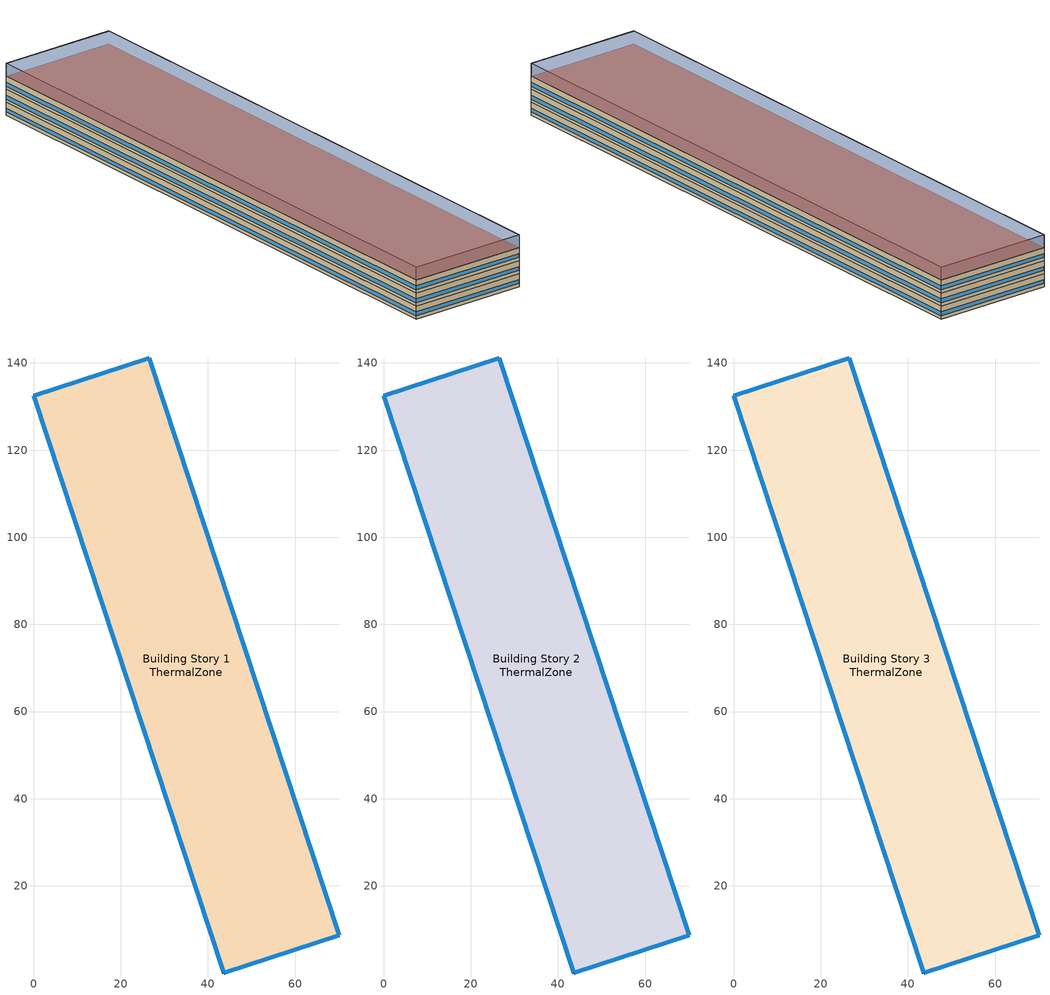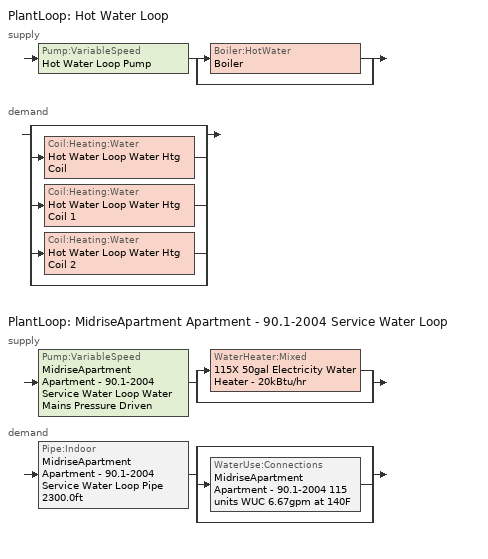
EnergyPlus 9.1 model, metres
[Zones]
Building Story 1 ThermalZone
 floor ground (Typical Insulated Carpeted 6in Slab Floor): 70.19,8.68 43.7,0 0,132.47 26.49,141.15 z0
 wall outside (Typical Insulated Steel Framed Exterior Wall R-15.63): 43.7,0 70.19,8.68 26.49,141.15 0,132.47 43.7,0 z0:3
 window (U 0.57 SHGC 0.49 Dbl Blue 6mm/6mm Air): 43.73,0.01 70.17,8.67 / 0.01,132.45 43.69,0.02 / 26.47,141.14 0.02,132.48 / 70.18,8.7 26.5,141.12 z0.76:1.66
 ceiling adiabatic (Typical Interior Ceiling): 26.49,141.15 0,132.47 43.7,0 70.19,8.68 z3
Building Story 2 ThermalZone
 floor adiabatic (Typical Insulated Carpeted 6in Slab Floor): 70.19,8.68 43.7,0 0,132.47 26.49,141.15 z3
 wall outside (Typical Insulated Steel Framed Exterior Wall R-15.63): 26.49,141.15 0,132.47 43.7,0 70.19,8.68 26.49,141.15 z3:6
 window (U 0.57 SHGC 0.49 Dbl Blue 6mm/6mm Air): 26.47,141.14 0.02,132.48 / 70.18,8.7 26.5,141.12 / 43.73,0.01 70.17,8.67 / 0.01,132.45 43.69,0.02 z3.76:4.66
 ceiling adiabatic (Typical Interior Ceiling): 26.49,141.15 0,132.47 43.7,0 70.19,8.68 z6
Building Story 3 ThermalZone
 floor adiabatic (Typical Insulated Carpeted 6in Slab Floor): 70.19,8.68 43.7,0 0,132.47 26.49,141.15 z6
 wall outside (Typical Insulated Steel Framed Exterior Wall R-15.63): 43.7,0 70.19,8.68 26.49,141.15 0,132.47 43.7,0 z6:9
 window (U 0.57 SHGC 0.49 Dbl Blue 6mm/6mm Air): 43.73,0.01 70.17,8.67 / 0.01,132.45 43.69,0.02 / 26.47,141.14 0.02,132.48 / 70.18,8.7 26.5,141.12 z6.76:7.66
 roof outside (Typical IEAD Roof R-15.87): 26.49,141.15 0,132.47 43.7,0 70.19,8.68 z9
shading: 43.7,0 70.19,8.68 / 70.19,8.68 26.49,141.15 / 26.49,141.15 0,132.47 / 0,132.47 43.7,0 z0:12; 26.49,141.15 0,132.47 / 70.19,8.68 26.49,141.15 / 43.7,0 70.19,8.68 / 0,132.47 43.7,0 / 43.7,0 70.19,8.68 / 70.19,8.68 26.49,141.15 / 26.49,141.15 0,132.47 / 0,132.47 43.7,0 z0:9; 43.7,0 70.19,8.68 / 0,132.47 43.7,0 / 26.49,141.15 0,132.47 / 70.19,8.68 26.49,141.15 / 70.19,8.68 26.49,141.15 / 26.49,141.15 0,132.47 / 0,132.47 43.7,0 / 43.7,0 70.19,8.68 z0:3; 70.19,8.68 43.7,0 0,132.47 26.49,141.15 z0; 26.49,141.15 0,132.47 43.7,0 70.19,8.68 z12; 26.49,141.15 0,132.47 43.7,0 70.19,8.68 z9; 70.19,8.68 43.7,0 0,132.47 26.49,141.15 z0; 70.19,8.68 43.7,0 0,132.47 26.49,141.15 z0; 26.49,141.15 0,132.47 43.7,0 70.19,8.68 z3; 70.19,8.68 43.7,0 0,132.47 26.49,141.15 z0; 26.49,141.15 0,132.47 43.7,0 70.19,8.68 z3; 70.19,8.68 43.7,0 0,132.47 26.49,141.15 z0; 26.49,141.15 0,132.47 43.7,0 70.19,8.68 z9
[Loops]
PlantLoop 'Hot Water Loop'
 supply: Pump:VariableSpeed 'Hot Water Loop Pump' > split
  | Boiler:HotWater 'Boiler'
  | bypass
 demand: split
  | bypass
  | Coil:Heating:Water 'Hot Water Loop Water Htg Coil'
  | Coil:Heating:Water 'Hot Water Loop Water Htg Coil 1'
  | Coil:Heating:Water 'Hot Water Loop Water Htg Coil 2'
  | bypass
PlantLoop 'MidriseApartment Apartment - 90.1-2004 Service Water Loop'
 supply: Pump:VariableSpeed 'MidriseApartment Apartment - 90.1-2004 Service Water Loop Water Mains Pressure Driven' > split
  | WaterHeater:Mixed '115X 50gal Electricity Water Heater - 20kBtu/hr'
  | bypass
 demand: Pipe:Indoor 'MidriseApartment Apartment - 90.1-2004 Service Water Loop Pipe 2300.0ft' > split
  | bypass
  | WaterUse:Connections 'MidriseApartment Apartment - 90.1-2004 115 units WUC 6.67gpm at 140F'
  | bypass
[Building]
Residential 1: Terrain=City
[Site:Location]
Buffalo Niagara Intl Ap_NY_USA: Latitude {deg}=42.8133; Longitude {deg}=-78.8502; Time Zone {hr}=-5; Elevation {m}=215
[Site:GroundTemperature:BuildingSurface]
19.46, 19.4, 19.64, 19.93, 20.21, 22.56, 23.07, 23.15, 23.1, 20.68, 20.13, 19.69
[Site:WaterMainsTemperature]
Calculation Method=Correlation; Annual Average Outdoor Air Temperature {C}=8.96667; Maximum Difference In Monthly Average Outdoor Air Temperatures {deltaC}=26.2
[SizingPeriod:DesignDay] Day of Month=21; Dry-Bulb Temperature Range Modifier Type=DefaultMultipliers; Humidity Condition Type=Wetbulb; Barometric Pressure {Pa}=98769; Rain Indicator=No; Snow Indicator=No; Daylight Saving Time Indicator=No
Name | Month | Day Type | Maximum Dry-Bulb Temperature {C} | Daily Dry-Bulb Temperature Range {deltaC} | Wetbulb or DewPoint at Maximum Dry-Bulb {C} | Wind Speed {m/s} | Wind Direction {deg} | Solar Model Indicator | ASHRAE Clear Sky Optical Depth for Beam Irradiance (taub) | ASHRAE Clear Sky Optical Depth for Diffuse Irradiance (taud) | Sky Clearness
Buffalo Niagara Intl Ap Ann Clg .4% Condns DB=>MWB | 7 | SummerDesignDay | 30.3 | 9.3 | 21.8 | 5.7 | 240 | ASHRAETau | 0.462 | 2.001
Buffalo Niagara Intl Ap Ann Clg .4% Condns WB=>MDB | 7 | SummerDesignDay | 27.8 | 9.3 | 23.8 | 5.7 | 240 | ASHRAETau | 0.462 | 2.001
Buffalo Niagara Intl Ap Ann Htg 99.6% Condns DB | 1 | WinterDesignDay | -16.3 | 0 | -16.3 | 5.1 | 270 | ASHRAEClearSky |  |  | 0
[Material] Thermal Absorptance=0.9
Name | Roughness | Thickness {m} | Conductivity {W/m-K} | Density {kg/m3} | Specific Heat {J/kg-K} | Solar Absorptance | Visible Absorptance
100mm Normalweight concrete floor | MediumRough | 0.1016 | 2.31045 | 2322 | 832.557 | 0 | 0
25mm Stucco | Smooth | 0.0254 | 0.72 | 1856 | 840 | 0.7 | 0.7
5/8 in. Gypsum Board | MediumSmooth | 0.0159 | 0.16 | 800 | 1090 | 0.7 | 0.7
6 in. Normalweight Concrete Floor | MediumRough | 0.1524 | 2.31 | 2322 | 832 | 0.7 | 0.7
Copper pipe 0.75in type L | Smooth | 0.001143 | 386 | 8906.27 | 385.1856 | 0.7 | 0.7
Metal Roof Surface | Smooth | 0.0008 | 45.28 | 7824 | 500 | 0.7 | 0.7
Roof Membrane | VeryRough | 0.0095 | 0.16 | 1121.29 | 1460 | 0.7 | 0.7
[Material:NoMass] Roughness=Smooth; Thermal Absorptance=0.9; Solar Absorptance=0.7
Name | Thermal Resistance {m2-K/W} | Visible Absorptance
CP02 CARPET PAD; Typical Carpet Pad | 0.21648 | 0.8
Typical Insulation R-13.45 | 2.368 | 0.7
Typical Insulation R-14.76 | 2.59864 | 0.7
[WindowMaterial:Gas]
AIR 6MM: Gas Type=Air; Thickness {m}=0.0063
[WindowMaterial:Glazing] Optical Data Type=SpectralAverage; Thickness {m}=0.006; Infrared Transmittance at Normal Incidence=0; Front Side Infrared Hemispherical Emissivity=0.84; Back Side Infrared Hemispherical Emissivity=0.84; Conductivity {W/m-K}=0.9; Dirt Correction Factor for Solar and Visible Transmittance=1; Solar Diffusing=No
Name | Solar Transmittance at Normal Incidence | Front Side Solar Reflectance at Normal Incidence | Back Side Solar Reflectance at Normal Incidence | Visible Transmittance at Normal Incidence | Front Side Visible Reflectance at Normal Incidence | Back Side Visible Reflectance at Normal Incidence
BLUE 6MM | 0.48 | 0.05 | 0.05 | 0.57 | 0.06 | 0.06
CLEAR 6MM | 0.775 | 0.071 | 0.071 | 0.881 | 0.08 | 0.08
[Construction]
Typical IEAD Roof R-15.87: Roof Membrane, Typical Insulation R-14.76, Metal Roof Surface
Typical Insulated Carpeted 6in Slab Floor: 6 in. Normalweight Concrete Floor, Typical Carpet Pad
Typical Insulated Steel Framed Exterior Wall R-15.63: 25mm Stucco, 5/8 in. Gypsum Board, Typical Insulation R-13.45, 5/8 in. Gypsum Board
Typical Interior Ceiling: CP02 CARPET PAD, 100mm Normalweight concrete floor
U 0.57 SHGC 0.49 Dbl Blue 6mm/6mm Air: BLUE 6MM, AIR 6MM, CLEAR 6MM
Uninsulated copper pipe 0.75in type L: Copper pipe 0.75in type L
[Zone]
Building Story 1 ThermalZone; Building Story 2 ThermalZone; Building Story 3 ThermalZone
[ZoneControl:Thermostat] Control Object Type 1=ThermostatSetpoint:DualSetpoint
Name | Zone or ZoneList | Control Type Schedule | Control Name 1
Building Story 1 ThermalZone Thermostat | Building Story 1 ThermalZone | Building Story 1 ThermalZone Thermostat Schedule | Story Top Blended Space Type Thermostat
Building Story 2 ThermalZone Thermostat | Building Story 2 ThermalZone | Building Story 2 ThermalZone Thermostat Schedule | Story Mid Blended Space Type Thermostat
Building Story 3 ThermalZone Thermostat | Building Story 3 ThermalZone | Building Story 3 ThermalZone Thermostat Schedule | Story Ground Blended Space Type Thermostat
[ThermostatSetpoint:DualSetpoint] Heating Setpoint Temperature Schedule=ApartmentMidRise HTGSETP_APT_SCH; Cooling Setpoint Temperature Schedule=ApartmentMidRise CLGSETP_APT_SCH
Story Top Blended Space Type Thermostat; Story Mid Blended Space Type Thermostat; Story Ground Blended Space Type Thermostat
[ZoneHVAC:PackagedTerminalAirConditioner] Availability Schedule=Always On Discrete; Cooling Supply Air Flow Rate {m3/s}=Autosize; Heating Supply Air Flow Rate {m3/s}=Autosize; No Load Supply Air Flow Rate {m3/s}=Autosize; Cooling Outdoor Air Flow Rate {m3/s}=Autosize; Heating Outdoor Air Flow Rate {m3/s}=Autosize; No Load Outdoor Air Flow Rate {m3/s}=Autosize; Fan Placement=DrawThrough; Supply Air Fan Operating Mode Schedule=Always On Discrete
Name | Supply Air Fan | Heating Coil | Cooling Coil
Building Story 1 ThermalZone PTAC | Building Story 1 ThermalZone PTAC Fan | Hot Water Loop Water Htg Coil | Building Story 1 ThermalZone PTAC 1spd DX AC Clg Coil
Building Story 2 ThermalZone PTAC | Building Story 2 ThermalZone PTAC Fan | Hot Water Loop Water Htg Coil 1 | Building Story 2 ThermalZone PTAC 1spd DX AC Clg Coil
Building Story 3 ThermalZone PTAC | Building Story 3 ThermalZone PTAC Fan | Hot Water Loop Water Htg Coil 2 | Building Story 3 ThermalZone PTAC 1spd DX AC Clg Coil
[Fan:ConstantVolume] Availability Schedule=Always On Discrete; Fan Total Efficiency=0.52; Pressure Rise {Pa}=331.288; Maximum Flow Rate {m3/s}=AutoSize; Motor Efficiency=0.8; Motor In Airstream Fraction=1
Building Story 1 ThermalZone PTAC Fan; Building Story 2 ThermalZone PTAC Fan; Building Story 3 ThermalZone PTAC Fan
[Coil:Heating:Water] Availability Schedule=Always On Discrete; U-Factor Times Area Value {W/K}=Autosize; Maximum Water Flow Rate {m3/s}=Autosize; Performance Input Method=UFactorTimesAreaAndDesignWaterFlowRate; Rated Capacity {W}=Autosize; Rated Inlet Water Temperature {C}=82.2222; Rated Inlet Air Temperature {C}=16.6; Rated Outlet Water Temperature {C}=71.1111; Rated Outlet Air Temperature {C}=32.2; Rated Ratio for Air and Water Convection=0.5
Hot Water Loop Water Htg Coil; Hot Water Loop Water Htg Coil 1; Hot Water Loop Water Htg Coil 2
[Coil:Cooling:DX:SingleSpeed] Availability Schedule=Always On Discrete; Gross Rated Total Cooling Capacity {W}=Autosize; Gross Rated Sensible Heat Ratio=Autosize; Gross Rated Cooling COP {W/W}=3; Rated Air Flow Rate {m3/s}=Autosize; Rated Evaporator Fan Power Per Volume Flow Rate {W/(m3/s)}=773.3; Condenser Type=AirCooled; Evaporative Condenser Effectiveness=0; Evaporative Condenser Air Flow Rate {m3/s}=Autosize; Evaporative Condenser Pump Rated Power Consumption {W}=Autosize; Crankcase Heater Capacity {W}=0; Maximum Outdoor Dry-Bulb Temperature for Crankcase Heater Operation {C}=0; Basin Heater Capacity {W/K}=0; Basin Heater Setpoint Temperature {C}=10
Name | Total Cooling Capacity Function of Temperature Curve | Total Cooling Capacity Function of Flow Fraction Curve | Energy Input Ratio Function of Temperature Curve | Energy Input Ratio Function of Flow Fraction Curve | Part Load Fraction Correlation Curve
Building Story 1 ThermalZone PTAC 1spd DX AC Clg Coil | Curve Biquadratic 3 | Curve Quadratic 4 | Curve Biquadratic 4 | Curve Quadratic 5 | Curve Quadratic 6
Building Story 2 ThermalZone PTAC 1spd DX AC Clg Coil | Curve Biquadratic 7 | Curve Quadratic 10 | Curve Biquadratic 8 | Curve Quadratic 11 | Curve Quadratic 12
Building Story 3 ThermalZone PTAC 1spd DX AC Clg Coil | Curve Biquadratic 11 | Curve Quadratic 16 | Curve Biquadratic 12 | Curve Quadratic 17 | Curve Quadratic 18
[Zone equipment]
Building Story 1 ThermalZone: Building Story 1 ThermalZone PTAC
Building Story 2 ThermalZone: Building Story 2 ThermalZone PTAC
Building Story 3 ThermalZone: Building Story 3 ThermalZone PTAC
[Sizing:Zone] Zone Cooling Design Supply Air Temperature Input Method=SupplyAirTemperature; Zone Cooling Design Supply Air Temperature {C}=13.8889; Zone Cooling Design Supply Air Temperature Difference {deltaC}=11.11; Zone Heating Design Supply Air Temperature Input Method=SupplyAirTemperature; Zone Heating Design Supply Air Temperature {C}=50; Zone Heating Design Supply Air Temperature Difference {deltaC}=11.11; Zone Cooling Design Supply Air Humidity Ratio {kgWater/kgDryAir}=0.008; Zone Heating Design Supply Air Humidity Ratio {kgWater/kgDryAir}=0.008; Cooling Design Air Flow Method=DesignDay; Cooling Design Air Flow Rate {m3/s}=0; Cooling Minimum Air Flow per Zone Floor Area {m3/s-m2}=0.000762; Cooling Minimum Air Flow {m3/s}=0; Cooling Minimum Air Flow Fraction=0; Heating Design Air Flow Method=DesignDay; Heating Design Air Flow Rate {m3/s}=0; Heating Maximum Air Flow per Zone Floor Area {m3/s-m2}=0.002032; Heating Maximum Air Flow {m3/s}=0.141576; Heating Maximum Air Flow Fraction=0.3; Account for Dedicated Outdoor Air System=No
Name | Design Specification Outdoor Air Object | Design Specification Zone Air Distribution Object
Building Story 1 ThermalZone | Blended OA 2 | Building Story 1 ThermalZone Design Spec Zone Air Dist
Building Story 2 ThermalZone | Blended OA 1 | Building Story 2 ThermalZone Design Spec Zone Air Dist
Building Story 3 ThermalZone | Blended OA | Building Story 3 ThermalZone Design Spec Zone Air Dist
[DesignSpecification:ZoneAirDistribution] Zone Air Distribution Effectiveness in Cooling Mode=1; Zone Air Distribution Effectiveness in Heating Mode=1
Building Story 1 ThermalZone Design Spec Zone Air Dist; Building Story 2 ThermalZone Design Spec Zone Air Dist; Building Story 3 ThermalZone Design Spec Zone Air Dist
[DesignSpecification:OutdoorAir] Outdoor Air Method=Sum; Outdoor Air Flow per Person {m3/s-person}=0; Outdoor Air Flow per Zone {m3/s}=0
Name | Outdoor Air Flow per Zone Floor Area {m3/s-m2} | Outdoor Air Flow Air Changes per Hour {1/hr}
Blended OA 2; Blended OA 1 | 0 | 0.35
Blended OA | 4.29768e-05 | 0.216335
[PlantLoop] Fluid Type=Water; Minimum Loop Temperature {C}=10; Maximum Loop Flow Rate {m3/s}=Autosize; Minimum Loop Flow Rate {m3/s}=0; Plant Loop Volume {m3}=Autocalculate; Load Distribution Scheme=Optimal; Plant Loop Demand Calculation Scheme=SingleSetpoint
Name | Plant Equipment Operation Scheme | Maximum Loop Temperature {C}
Hot Water Loop | Hot Water Loop Operation Schemes | 100
MidriseApartment Apartment - 90.1-2004 Service Water Loop | MidriseApartment Apartment - 90.1-2004 Service Water Loop Operation Schemes | 60
[Sizing:Plant] Loop Type=Heating; Sizing Option=NonCoincident; Zone Timesteps in Averaging Window=1; Coincident Sizing Factor Mode=None
Name | Design Loop Exit Temperature {C} | Loop Design Temperature Difference {deltaC}
Hot Water Loop | 82.2222 | 11.1111
MidriseApartment Apartment - 90.1-2004 Service Water Loop | 60 | 5
[Pump:VariableSpeed] Design Maximum Flow Rate {m3/s}=Autosize; Design Power Consumption {W}=Autosize; Fraction of Motor Inefficiencies to Fluid Stream=0; Coefficient 1 of the Part Load Performance Curve=0; Coefficient 2 of the Part Load Performance Curve=1; Coefficient 3 of the Part Load Performance Curve=0; Coefficient 4 of the Part Load Performance Curve=0; Design Minimum Flow Rate {m3/s}=0; Skin Loss Radiative Fraction=0.5; Design Power Sizing Method=PowerPerFlowPerPressure; Design Electric Power per Unit Flow Rate {W/(m3/s)}=348701.1; Design Shaft Power per Unit Flow Rate per Unit Head=1.28205; Design Minimum Flow Rate Fraction=0
Name | Design Pump Head {Pa} | Motor Efficiency | Pump Control Type
Hot Water Loop Pump | 179344 | 0.9 | Intermittent
MidriseApartment Apartment - 90.1-2004 Service Water Loop Water Mains Pressure Driven | 0.001 | 1 | Continuous
[Boiler:HotWater]
Boiler: Fuel Type=NaturalGas; Nominal Capacity {W}=Autosize; Nominal Thermal Efficiency=0.78; Efficiency Curve Temperature Evaluation Variable=LeavingBoiler; Design Water Flow Rate {m3/s}=Autosize; Minimum Part Load Ratio=0; Maximum Part Load Ratio=1.2; Optimum Part Load Ratio=1; Water Outlet Upper Temperature Limit {C}=95; Boiler Flow Mode=LeavingSetpointModulated; Parasitic Electric Load {W}=0; Sizing Factor=1
[SetpointManager:Scheduled] Control Variable=Temperature
Name | Schedule | Setpoint Node or NodeList
Hot Water Loop Setpoint Manager | Hot Water Loop Temp - 180F | Hot Water Loop Supply Outlet Node
Service hot water setpoint manager | Service Water Loop Temp - 140F | MidriseApartment Apartment - 90.1-2004 Service Water Loop Supply Outlet Node
[PlantEquipmentOperationSchemes] Control Scheme Object Type 1=PlantEquipmentOperation:HeatingLoad; Control Scheme Schedule Name 1=Always On Discrete
Name | Control Scheme Name 1
Hot Water Loop Operation Schemes | Hot Water Loop Heating Operation Scheme
MidriseApartment Apartment - 90.1-2004 Service Water Loop Operation Schemes | MidriseApartment Apartment - 90.1-2004 Service Water Loop Heating Operation Scheme
[PlantEquipmentOperation:HeatingLoad] Load Range Lower Limit 1 {W}=0; Load Range Upper Limit 1 {W}=1000000000
Name | Range Equipment List Name 1
Hot Water Loop Heating Operation Scheme | Hot Water Loop Heating Equipment List
MidriseApartment Apartment - 90.1-2004 Service Water Loop Heating Operation Scheme | MidriseApartment Apartment - 90.1-2004 Service Water Loop Heating Equipment List
[PlantEquipmentList]
Hot Water Loop Heating Equipment List: Boiler:HotWater, Boiler
MidriseApartment Apartment - 90.1-2004 Service Water Loop Heating Equipment List: WaterHeater:Mixed, 115X 50gal Electricity Water Heater - 20kBtu/hr
[WaterHeater:Mixed]
115X 50gal Electricity Water Heater - 20kBtu/hr: Tank Volume {m3}=21.7661; Setpoint Temperature Schedule=Service Water Loop Temp - 140F; Deadband Temperature Difference {deltaC}=2; Maximum Temperature Limit {C}=60; Heater Control Type=Cycle; Heater Maximum Capacity {W}=674063; Heater Ignition Minimum Flow Rate {m3/s}=0; Heater Ignition Delay {s}=0; Heater Fuel Type=Electricity; Heater Thermal Efficiency=1; Off Cycle Parasitic Fuel Consumption Rate {W}=0; Off Cycle Parasitic Fuel Type=Electricity; Off Cycle Parasitic Heat Fraction to Tank=0.8; On Cycle Parasitic Fuel Consumption Rate {W}=0; On Cycle Parasitic Fuel Type=Electricity; On Cycle Parasitic Heat Fraction to Tank=0; Ambient Temperature Indicator=Schedule; Ambient Temperature Schedule=Water Heater Ambient Temp Schedule - 71.6f; Off Cycle Loss Coefficient to Ambient Temperature {W/K}=1.053; Off Cycle Loss Fraction to Zone=1; On Cycle Loss Coefficient to Ambient Temperature {W/K}=1.053; On Cycle Loss Fraction to Zone=1; Use Side Effectiveness=1; Source Side Effectiveness=1; Use Side Design Flow Rate {m3/s}=Autosize; Source Side Design Flow Rate {m3/s}=Autosize; Indirect Water Heating Recovery Time {hr}=1.5; Source Side Flow Control Mode=IndirectHeatPrimarySetpoint
[Pipe:Indoor]
MidriseApartment Apartment - 90.1-2004 Service Water Loop Pipe 2300.0ft: Construction=Uninsulated copper pipe 0.75in type L; Environment Type=Schedule; Ambient Temperature Schedule=MidriseApartment Apartment - 90.1-2004 Service Water Loop Piping Air Temp - 70F; Ambient Air Velocity Schedule=MidriseApartment Apartment - 90.1-2004 Service Water Loop Piping Air Velocity - 0.67mph; Pipe Inside Diameter {m}=0.019939; Pipe Length {m}=701.04
[WaterUse:Connections]
MidriseApartment Apartment - 90.1-2004 115 units WUC 6.67gpm at 140F: Water Use Equipment Name 1=MidriseApartment Apartment - 90.1-2004 115 units Service Water Use 6.67gpm at 140F
[WaterUse:Equipment]
MidriseApartment Apartment - 90.1-2004 115 units Service Water Use 6.67gpm at 140F: Peak Flow Rate {m3/s}=0.000420812; Flow Rate Fraction Schedule=ApartmentMidRise APT_DHW_SCH; Target Temperature Schedule=Mixed Water At Faucet Temp - 140F; Sensible Fraction Schedule=Fraction Sensible - 0.2; Latent Fraction Schedule=Fraction Latent - 0.05
[Exterior:Lights] Control Option=AstronomicalClock
Name | Schedule | Design Level {W}
Building Facades | Schedule Ruleset 1 | 1851.03
Main Entries | Always On Discrete | 1005.048
Other Doors | Always On Discrete | 378.568
Parking Areas and Drives | Always On Discrete | 15581.8
[Schedule:Compact]
Building Story 1 ThermalZone Thermostat Schedule; Building Story 2 ThermalZone Thermostat Schedule; Building Story 3 ThermalZone Thermostat Schedule: Through: 12/31, For: AllDays, Until: 24:00, 4
[Schedule:Day:Interval]
ApartmentMidRise HTGSETP_APT_SCH Default; ApartmentMidRise HTGSETP_APT_SCH Summer Design Day; ApartmentMidRise HTGSETP_APT_SCH Winter Design Day: No, 24:00, 21.7
ApartmentMidRise CLGSETP_APT_SCH Default; ApartmentMidRise CLGSETP_APT_SCH Summer Design Day; ApartmentMidRise CLGSETP_APT_SCH Winter Design Day: No, 24:00, 24.4
ApartmentMidRise APT_DHW_SCH Default; ApartmentMidRise APT_DHW_SCH Summer Design Day; ApartmentMidRise APT_DHW_SCH Winter Design Day: No, 01:00, 0.08, 02:00, 0.04, 04:00, 0.01, 05:00, 0.04, 06:00, 0.27, 07:00, 0.94, 08:00, 1, 09:00, 0.96, 10:00, 0.84, 11:00, 0.76, 12:00, 0.61, 13:00, 0.53, 14:00, 0.47, 15:00, 0.41, 16:00, 0.47, 17:00, 0.55, 18:00, 0.73, 19:00, 0.86, 20:00, 0.82, 21:00, 0.75, 22:00, 0.61, 23:00, 0.53, 24:00, 0.29
Fraction Latent - 0.05 Default: No, 24:00, 0.05
Fraction Sensible - 0.2 Default: No, 24:00, 0.2
Hot Water Loop Temp - 180F Default: No, 24:00, 82.2222
MidriseApartment Apartment - 90.1-2004 Service Water Loop Piping Air Temp - 70F Default: No, 24:00, 21.1111
MidriseApartment Apartment - 90.1-2004 Service Water Loop Piping Air Velocity - 0.67mph Default: No, 24:00, 0.3
Mixed Water At Faucet Temp - 140F Default; Service Water Loop Temp - 140F Default: No, 24:00, 60
Schedule Day 29: No, 06:00, 0, 24:00, 1
Water Heater Ambient Temp Schedule - 71.6f Default: No, 24:00, 22
[Schedule:Week:Daily]
ApartmentMidRise HTGSETP_APT_SCH Week Rule - Jan1-Dec31: ApartmentMidRise HTGSETP_APT_SCH Default, ApartmentMidRise HTGSETP_APT_SCH Default, ApartmentMidRise HTGSETP_APT_SCH Default, ApartmentMidRise HTGSETP_APT_SCH Default, ApartmentMidRise HTGSETP_APT_SCH Default, ApartmentMidRise HTGSETP_APT_SCH Default, ApartmentMidRise HTGSETP_APT_SCH Default, ApartmentMidRise HTGSETP_APT_SCH Default, ApartmentMidRise HTGSETP_APT_SCH Summer Design Day, ApartmentMidRise HTGSETP_APT_SCH Winter Design Day, ApartmentMidRise HTGSETP_APT_SCH Default, ApartmentMidRise HTGSETP_APT_SCH Default
ApartmentMidRise CLGSETP_APT_SCH Week Rule - Jan1-Dec31: ApartmentMidRise CLGSETP_APT_SCH Default, ApartmentMidRise CLGSETP_APT_SCH Default, ApartmentMidRise CLGSETP_APT_SCH Default, ApartmentMidRise CLGSETP_APT_SCH Default, ApartmentMidRise CLGSETP_APT_SCH Default, ApartmentMidRise CLGSETP_APT_SCH Default, ApartmentMidRise CLGSETP_APT_SCH Default, ApartmentMidRise CLGSETP_APT_SCH Default, ApartmentMidRise CLGSETP_APT_SCH Summer Design Day, ApartmentMidRise CLGSETP_APT_SCH Winter Design Day, ApartmentMidRise CLGSETP_APT_SCH Default, ApartmentMidRise CLGSETP_APT_SCH Default
ApartmentMidRise APT_DHW_SCH Week Rule - Jan1-Dec31: ApartmentMidRise APT_DHW_SCH Default, ApartmentMidRise APT_DHW_SCH Default, ApartmentMidRise APT_DHW_SCH Default, ApartmentMidRise APT_DHW_SCH Default, ApartmentMidRise APT_DHW_SCH Default, ApartmentMidRise APT_DHW_SCH Default, ApartmentMidRise APT_DHW_SCH Default, ApartmentMidRise APT_DHW_SCH Default, ApartmentMidRise APT_DHW_SCH Summer Design Day, ApartmentMidRise APT_DHW_SCH Winter Design Day, ApartmentMidRise APT_DHW_SCH Default, ApartmentMidRise APT_DHW_SCH Default
Fraction Latent - 0.05 Week Rule - Jan1-Dec31: Fraction Latent - 0.05 Default, Fraction Latent - 0.05 Default, Fraction Latent - 0.05 Default, Fraction Latent - 0.05 Default, Fraction Latent - 0.05 Default, Fraction Latent - 0.05 Default, Fraction Latent - 0.05 Default, Fraction Latent - 0.05 Default, Fraction Latent - 0.05 Default, Fraction Latent - 0.05 Default, Fraction Latent - 0.05 Default, Fraction Latent - 0.05 Default
Fraction Sensible - 0.2 Week Rule - Jan1-Dec31: Fraction Sensible - 0.2 Default, Fraction Sensible - 0.2 Default, Fraction Sensible - 0.2 Default, Fraction Sensible - 0.2 Default, Fraction Sensible - 0.2 Default, Fraction Sensible - 0.2 Default, Fraction Sensible - 0.2 Default, Fraction Sensible - 0.2 Default, Fraction Sensible - 0.2 Default, Fraction Sensible - 0.2 Default, Fraction Sensible - 0.2 Default, Fraction Sensible - 0.2 Default
Hot Water Loop Temp - 180F Week Rule - Jan1-Dec31: Hot Water Loop Temp - 180F Default, Hot Water Loop Temp - 180F Default, Hot Water Loop Temp - 180F Default, Hot Water Loop Temp - 180F Default, Hot Water Loop Temp - 180F Default, Hot Water Loop Temp - 180F Default, Hot Water Loop Temp - 180F Default, Hot Water Loop Temp - 180F Default, Hot Water Loop Temp - 180F Default, Hot Water Loop Temp - 180F Default, Hot Water Loop Temp - 180F Default, Hot Water Loop Temp - 180F Default
MidriseApartment Apartment - 90.1-2004 Service Water Loop Piping Air Temp - 70F Week Rule - Jan1-Dec31: MidriseApartment Apartment - 90.1-2004 Service Water Loop Piping Air Temp - 70F Default, MidriseApartment Apartment - 90.1-2004 Service Water Loop Piping Air Temp - 70F Default, MidriseApartment Apartment - 90.1-2004 Service Water Loop Piping Air Temp - 70F Default, MidriseApartment Apartment - 90.1-2004 Service Water Loop Piping Air Temp - 70F Default, MidriseApartment Apartment - 90.1-2004 Service Water Loop Piping Air Temp - 70F Default, MidriseApartment Apartment - 90.1-2004 Service Water Loop Piping Air Temp - 70F Default, MidriseApartment Apartment - 90.1-2004 Service Water Loop Piping Air Temp - 70F Default, MidriseApartment Apartment - 90.1-2004 Service Water Loop Piping Air Temp - 70F Default, MidriseApartment Apartment - 90.1-2004 Service Water Loop Piping Air Temp - 70F Default, MidriseApartment Apartment - 90.1-2004 Service Water Loop Piping Air Temp - 70F Default, MidriseApartment Apartment - 90.1-2004 Service Water Loop Piping Air Temp - 70F Default, MidriseApartment Apartment - 90.1-2004 Service Water Loop Piping Air Temp - 70F Default
MidriseApartment Apartment - 90.1-2004 Service Water Loop Piping Air Velocity - 0.67mph Week Rule - Jan1-Dec31: MidriseApartment Apartment - 90.1-2004 Service Water Loop Piping Air Velocity - 0.67mph Default, MidriseApartment Apartment - 90.1-2004 Service Water Loop Piping Air Velocity - 0.67mph Default, MidriseApartment Apartment - 90.1-2004 Service Water Loop Piping Air Velocity - 0.67mph Default, MidriseApartment Apartment - 90.1-2004 Service Water Loop Piping Air Velocity - 0.67mph Default, MidriseApartment Apartment - 90.1-2004 Service Water Loop Piping Air Velocity - 0.67mph Default, MidriseApartment Apartment - 90.1-2004 Service Water Loop Piping Air Velocity - 0.67mph Default, MidriseApartment Apartment - 90.1-2004 Service Water Loop Piping Air Velocity - 0.67mph Default, MidriseApartment Apartment - 90.1-2004 Service Water Loop Piping Air Velocity - 0.67mph Default, MidriseApartment Apartment - 90.1-2004 Service Water Loop Piping Air Velocity - 0.67mph Default, MidriseApartment Apartment - 90.1-2004 Service Water Loop Piping Air Velocity - 0.67mph Default, MidriseApartment Apartment - 90.1-2004 Service Water Loop Piping Air Velocity - 0.67mph Default, MidriseApartment Apartment - 90.1-2004 Service Water Loop Piping Air Velocity - 0.67mph Default
Mixed Water At Faucet Temp - 140F Week Rule - Jan1-Dec31: Mixed Water At Faucet Temp - 140F Default, Mixed Water At Faucet Temp - 140F Default, Mixed Water At Faucet Temp - 140F Default, Mixed Water At Faucet Temp - 140F Default, Mixed Water At Faucet Temp - 140F Default, Mixed Water At Faucet Temp - 140F Default, Mixed Water At Faucet Temp - 140F Default, Mixed Water At Faucet Temp - 140F Default, Mixed Water At Faucet Temp - 140F Default, Mixed Water At Faucet Temp - 140F Default, Mixed Water At Faucet Temp - 140F Default, Mixed Water At Faucet Temp - 140F Default
Schedule Ruleset 1 Week Rule - Jan1-Dec31: Schedule Day 29, Schedule Day 29, Schedule Day 29, Schedule Day 29, Schedule Day 29, Schedule Day 29, Schedule Day 29, Schedule Day 29, Schedule Day 29, Schedule Day 29, Schedule Day 29, Schedule Day 29
Service Water Loop Temp - 140F Week Rule - Jan1-Dec31: Service Water Loop Temp - 140F Default, Service Water Loop Temp - 140F Default, Service Water Loop Temp - 140F Default, Service Water Loop Temp - 140F Default, Service Water Loop Temp - 140F Default, Service Water Loop Temp - 140F Default, Service Water Loop Temp - 140F Default, Service Water Loop Temp - 140F Default, Service Water Loop Temp - 140F Default, Service Water Loop Temp - 140F Default, Service Water Loop Temp - 140F Default, Service Water Loop Temp - 140F Default
Water Heater Ambient Temp Schedule - 71.6f Week Rule - Jan1-Dec31: Water Heater Ambient Temp Schedule - 71.6f Default, Water Heater Ambient Temp Schedule - 71.6f Default, Water Heater Ambient Temp Schedule - 71.6f Default, Water Heater Ambient Temp Schedule - 71.6f Default, Water Heater Ambient Temp Schedule - 71.6f Default, Water Heater Ambient Temp Schedule - 71.6f Default, Water Heater Ambient Temp Schedule - 71.6f Default, Water Heater Ambient Temp Schedule - 71.6f Default, Water Heater Ambient Temp Schedule - 71.6f Default, Water Heater Ambient Temp Schedule - 71.6f Default, Water Heater Ambient Temp Schedule - 71.6f Default, Water Heater Ambient Temp Schedule - 71.6f Default
[Schedule:Year]
ApartmentMidRise HTGSETP_APT_SCH: ApartmentMidRise HTGSETP_APT_SCH Week Rule - Jan1-Dec31, 1, 1, 12, 31
ApartmentMidRise CLGSETP_APT_SCH: ApartmentMidRise CLGSETP_APT_SCH Week Rule - Jan1-Dec31, 1, 1, 12, 31
ApartmentMidRise APT_DHW_SCH: ApartmentMidRise APT_DHW_SCH Week Rule - Jan1-Dec31, 1, 1, 12, 31
Fraction Latent - 0.05: Fraction Latent - 0.05 Week Rule - Jan1-Dec31, 1, 1, 12, 31
Fraction Sensible - 0.2: Fraction Sensible - 0.2 Week Rule - Jan1-Dec31, 1, 1, 12, 31
Hot Water Loop Temp - 180F: Hot Water Loop Temp - 180F Week Rule - Jan1-Dec31, 1, 1, 12, 31
MidriseApartment Apartment - 90.1-2004 Service Water Loop Piping Air Temp - 70F: MidriseApartment Apartment - 90.1-2004 Service Water Loop Piping Air Temp - 70F Week Rule - Jan1-Dec31, 1, 1, 12, 31
MidriseApartment Apartment - 90.1-2004 Service Water Loop Piping Air Velocity - 0.67mph: MidriseApartment Apartment - 90.1-2004 Service Water Loop Piping Air Velocity - 0.67mph Week Rule - Jan1-Dec31, 1, 1, 12, 31
Mixed Water At Faucet Temp - 140F: Mixed Water At Faucet Temp - 140F Week Rule - Jan1-Dec31, 1, 1, 12, 31
Schedule Ruleset 1: Schedule Ruleset 1 Week Rule - Jan1-Dec31, 1, 1, 12, 31
Service Water Loop Temp - 140F: Service Water Loop Temp - 140F Week Rule - Jan1-Dec31, 1, 1, 12, 31
Water Heater Ambient Temp Schedule - 71.6f: Water Heater Ambient Temp Schedule - 71.6f Week Rule - Jan1-Dec31, 1, 1, 12, 31
[Schedule:Constant]
Always On Discrete: Hourly Value=1
[Curve:Biquadratic] Minimum Value of x {BasedOnField A2}=12.77778; Maximum Value of x {BasedOnField A2}=23.88889; Minimum Value of y {BasedOnField A3}=23.88889; Maximum Value of y {BasedOnField A3}=46.11111
Name | Coefficient1 Constant | Coefficient2 x | Coefficient3 x**2 | Coefficient4 y | Coefficient5 y**2 | Coefficient6 x*y
Curve Biquadratic 3; Curve Biquadratic 7; Curve Biquadratic 11 | 0.942588 | 0.00954335 | 0.00068377 | -0.0110427 | 5.249e-06 | -9.72e-06
Curve Biquadratic 4; Curve Biquadratic 8; Curve Biquadratic 12 | 0.342414 | 0.034885 | -0.0006237 | 0.00497722 | 0.000437951 | -0.000728028
[Curve:Quadratic]
Name | Coefficient1 Constant | Coefficient2 x | Coefficient3 x**2 | Minimum Value of x {BasedOnField A2} | Maximum Value of x {BasedOnField A2} | Minimum Curve Output {BasedOnField A3} | Maximum Curve Output {BasedOnField A3}
Curve Quadratic 4; Curve Quadratic 10; Curve Quadratic 16 | 0.8 | 0.2 | 0 | 0.5 | 1.5
Curve Quadratic 5; Curve Quadratic 11; Curve Quadratic 17 | 1.1552 | -0.1808 | 0.0256 | 0.5 | 1.5
Curve Quadratic 6; Curve Quadratic 12; Curve Quadratic 18 | 0.85 | 0.15 | 0 | 0 | 1 | 0.7 | 1
